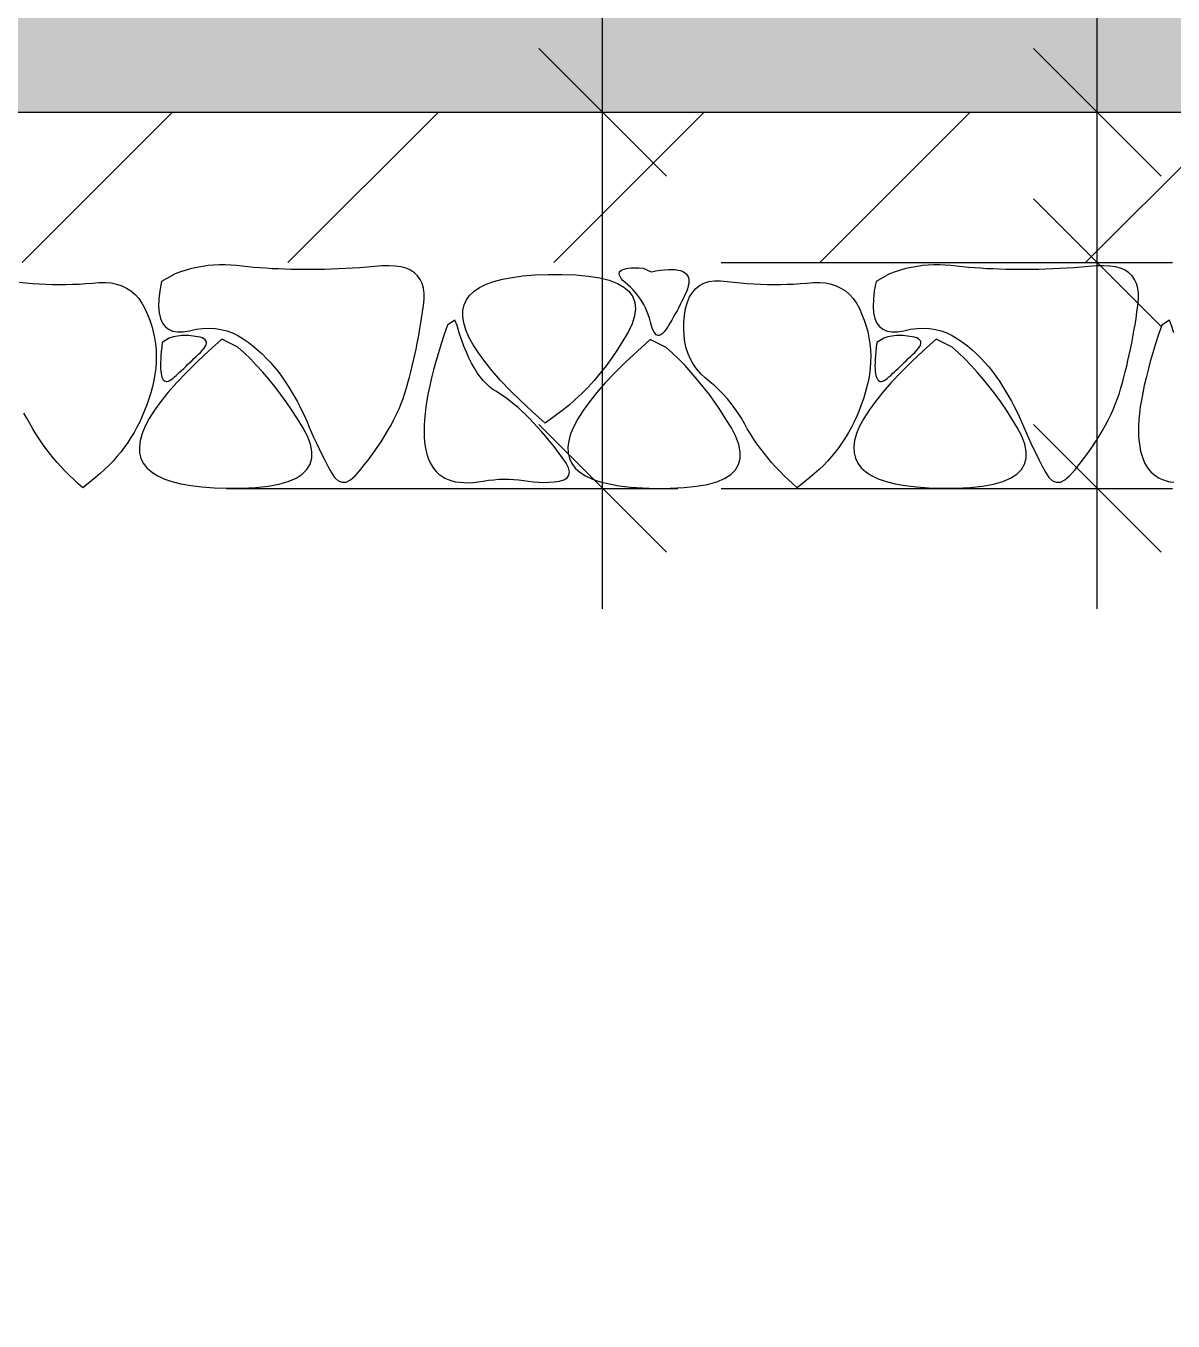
# Model space of a CAD drawing. Header units: metres. Extents: x -220 to 294, y -29 to 18.
# Drawn here: x -3.648 to -2.885, y -9.303 to -8.443 of the extents above; entities that cross this region are included whole.
import ezdxf

# ---------------------------------------------------------------- set-up
doc = ezdxf.new("R2010")
doc.units = ezdxf.units.M
doc.header["$MEASUREMENT"] = 0
for name, color, linetype in [('Olculendirme', 7, 'Continuous'), ('Rota', 7, 'Continuous'), ('Tarama', 7, 'Continuous')]:
    doc.layers.add(name, color=color, linetype=linetype)

msp = doc.modelspace()

# ---------------------------------------------------------------- hatches: boundary and pattern name
at = {"layer": 'Tarama', "linetype": 'Continuous', "lineweight": -3}
h = msp.add_hatch(dxfattribs=at)
h.set_pattern_fill('ANSI33', color=58, scale=0.4, style=0)
h.paths.add_polyline_path([(-5.683, -7.8), (-5.683, -8.5), (1.867, -8.5), (1.867, -10), (4.567, -10), (4.567, -8.5), (8.96579, -8.5), (8.96579, -8.2), (13.217, -8.2), (13.41935, -8.2), (13.41935, -7.8), (4.297, -7.8), (4.317, -9.3), (2.117, -9.3), (2.117, -7.8)])
h = msp.add_hatch(dxfattribs=at)
h.set_pattern_fill('ANSI31', color=58, style=0)
h.paths.add_polyline_path([(-5.683, -8.5), (-5.683, -8.6), (1.867, -8.6), (1.867, -8.5)])

# ---------------------------------------------------------------- linework, layer by layer
at = {"layer": 'Olculendirme', "color": 47, "linetype": 'Continuous', "lineweight": -3}
for points in [[(-3.26433, -8.83), (-3.26433, 12.58)], [(-2.93543, -8.83), (-2.93543, -7.72)], [(-3.51433, -8.5), (-3.21433, -8.5)], [(-3.18543, -8.5), (-2.88543, -8.5)], [(-3.18543, -8.6), (-2.88543, -8.6)], [(-3.51433, -8.75), (-3.21433, -8.75)], [(-3.18543, -8.75), (-2.88543, -8.75)]]:
    msp.add_lwpolyline(points, dxfattribs=at)
at = {"layer": 'Olculendirme', "color": 59, "linetype": 'Continuous', "lineweight": -3}
for points in [[(-3.30675, -8.45757), (-3.2219, -8.54243)], [(-2.97785, -8.45757), (-2.893, -8.54243)], [(-2.97785, -8.55757), (-2.893, -8.64243)], [(-3.30675, -8.70757), (-3.2219, -8.79243)], [(-2.97785, -8.70757), (-2.893, -8.79243)]]:
    msp.add_lwpolyline(points, dxfattribs=at)
at = {"layer": 'Rota', "color": 7, "linetype": 'Continuous', "lineweight": -3}
msp.add_lwpolyline([(-5.683, -8.5), (1.867, -8.5)], dxfattribs=at)
at = {"layer": 'Tarama', "color": 36, "linetype": 'Continuous', "lineweight": -3}
for points in [[(-3.54845, -8.60746), (-3.55751, -8.61253)], [(-3.54485, -8.60614), (-3.54845, -8.60746)], [(-3.54123, -8.60497), (-3.54485, -8.60614)], [(-3.53758, -8.60397), (-3.54123, -8.60497)], [(-3.53392, -8.60314), (-3.53758, -8.60397)], [(-3.53024, -8.60247), (-3.53392, -8.60314)], [(-3.52654, -8.60196), (-3.53024, -8.60247)], [(-3.52282, -8.60162), (-3.52654, -8.60196)], [(-3.51908, -8.60145), (-3.52282, -8.60162)], [(-3.51532, -8.60144), (-3.51908, -8.60145)], [(-3.51154, -8.60159), (-3.51532, -8.60144)], [(-3.50774, -8.60191), (-3.51154, -8.60159)], [(-3.50392, -8.60235), (-3.50774, -8.60191)], [(-3.50004, -8.60276), (-3.50392, -8.60235)], [(-3.49611, -8.60313), (-3.50004, -8.60276)], [(-3.49212, -8.60346), (-3.49611, -8.60313)], [(-3.48808, -8.60375), (-3.49212, -8.60346)], [(-3.48398, -8.60399), (-3.48808, -8.60375)], [(-3.47983, -8.6042), (-3.48398, -8.60399)], [(-3.47563, -8.60436), (-3.47983, -8.6042)], [(-3.47137, -8.60448), (-3.47563, -8.60436)], [(-3.46705, -8.60455), (-3.47137, -8.60448)], [(-3.46268, -8.60459), (-3.46705, -8.60455)], [(-3.45826, -8.60458), (-3.46268, -8.60459)], [(-3.45378, -8.60453), (-3.45826, -8.60458)], [(-3.44924, -8.60444), (-3.45378, -8.60453)], [(-3.44465, -8.6043), (-3.44924, -8.60444)], [(-3.44001, -8.60412), (-3.44465, -8.6043)], [(-3.43531, -8.60391), (-3.44001, -8.60412)], [(-3.43056, -8.60364), (-3.43531, -8.60391)], [(-3.42575, -8.60334), (-3.43056, -8.60364)], [(-3.42089, -8.603), (-3.42575, -8.60334)], [(-3.41597, -8.60261), (-3.42089, -8.603)], [(-3.41102, -8.6022), (-3.41597, -8.60261)], [(-3.40636, -8.60204), (-3.41102, -8.6022)], [(-3.40214, -8.60225), (-3.40636, -8.60204)], [(-3.39833, -8.60283), (-3.40214, -8.60225)], [(-3.39494, -8.60376), (-3.39833, -8.60283)], [(-3.39197, -8.60505), (-3.39494, -8.60376)], [(-3.38943, -8.60671), (-3.39197, -8.60505)], [(-3.3873, -8.60873), (-3.38943, -8.60671)], [(-3.31725, -8.60881), (-3.30935, -8.60817)], [(-3.30935, -8.60817), (-3.30073, -8.60783)], [(-3.30073, -8.60783), (-3.2914, -8.6078)], [(-3.2914, -8.6078), (-3.28202, -8.60812)], [(-3.28202, -8.60812), (-3.27362, -8.60887)], [(-3.25327, -8.60723), (-3.2531, -8.60637)], [(-3.25312, -8.60821), (-3.25327, -8.60723)], [(-3.25265, -8.60929), (-3.25312, -8.60821)], [(-3.2531, -8.60637), (-3.25261, -8.60562)], [(-3.25261, -8.60562), (-3.2518, -8.60498)], [(-3.2518, -8.60498), (-3.25067, -8.60445)], [(-3.25067, -8.60445), (-3.24923, -8.60403)], [(-3.24923, -8.60403), (-3.24746, -8.60372)], [(-3.24746, -8.60372), (-3.24538, -8.60353)], [(-3.24538, -8.60353), (-3.24297, -8.60344)], [(-3.24297, -8.60344), (-3.24025, -8.60347)], [(-3.24025, -8.60347), (-3.23721, -8.60361)], [(-3.23721, -8.60361), (-3.23209, -8.60614)], [(-3.23209, -8.60614), (-3.22886, -8.60553)], [(-3.22886, -8.60553), (-3.22586, -8.60506)], [(-3.22586, -8.60506), (-3.22308, -8.60474)], [(-3.22308, -8.60474), (-3.22052, -8.60456)], [(-3.22052, -8.60456), (-3.21818, -8.60453)], [(-3.21818, -8.60453), (-3.21606, -8.60465)], [(-3.21606, -8.60465), (-3.21416, -8.60491)], [(-3.21416, -8.60491), (-3.21248, -8.60531)], [(-3.21248, -8.60531), (-3.21103, -8.60586)], [(-3.21103, -8.60586), (-3.20979, -8.60656)], [(-3.20979, -8.60656), (-3.20878, -8.6074)], [(-3.20878, -8.6074), (-3.20798, -8.60838)], [(-3.07345, -8.60746), (-3.08251, -8.61253)], [(-3.06985, -8.60614), (-3.07345, -8.60746)], [(-3.06623, -8.60497), (-3.06985, -8.60614)], [(-3.06258, -8.60397), (-3.06623, -8.60497)], [(-3.05892, -8.60314), (-3.06258, -8.60397)], [(-3.05524, -8.60247), (-3.05892, -8.60314)], [(-3.05154, -8.60196), (-3.05524, -8.60247)], [(-3.04782, -8.60162), (-3.05154, -8.60196)], [(-3.04408, -8.60145), (-3.04782, -8.60162)], [(-3.04032, -8.60144), (-3.04408, -8.60145)], [(-3.03654, -8.60159), (-3.04032, -8.60144)], [(-3.03274, -8.60191), (-3.03654, -8.60159)], [(-3.02892, -8.60235), (-3.03274, -8.60191)], [(-3.02504, -8.60276), (-3.02892, -8.60235)], [(-3.02111, -8.60313), (-3.02504, -8.60276)], [(-3.01712, -8.60346), (-3.02111, -8.60313)], [(-3.01308, -8.60375), (-3.01712, -8.60346)], [(-3.00898, -8.60399), (-3.01308, -8.60375)], [(-3.00483, -8.6042), (-3.00898, -8.60399)], [(-3.00063, -8.60436), (-3.00483, -8.6042)], [(-2.99637, -8.60448), (-3.00063, -8.60436)], [(-2.99205, -8.60455), (-2.99637, -8.60448)], [(-2.98768, -8.60459), (-2.99205, -8.60455)], [(-2.98326, -8.60458), (-2.98768, -8.60459)], [(-2.97878, -8.60453), (-2.98326, -8.60458)], [(-2.97424, -8.60444), (-2.97878, -8.60453)], [(-2.96965, -8.6043), (-2.97424, -8.60444)], [(-2.96501, -8.60412), (-2.96965, -8.6043)], [(-2.96031, -8.60391), (-2.96501, -8.60412)], [(-2.95556, -8.60364), (-2.96031, -8.60391)], [(-2.95075, -8.60334), (-2.95556, -8.60364)], [(-2.94589, -8.603), (-2.95075, -8.60334)], [(-2.94097, -8.60261), (-2.94589, -8.603)], [(-2.93602, -8.6022), (-2.94097, -8.60261)], [(-2.93137, -8.60204), (-2.93602, -8.6022)], [(-2.92714, -8.60225), (-2.93137, -8.60204)], [(-2.92333, -8.60283), (-2.92714, -8.60225)], [(-2.91994, -8.60376), (-2.92333, -8.60283)], [(-2.91697, -8.60505), (-2.91994, -8.60376)], [(-2.91443, -8.60671), (-2.91697, -8.60505)], [(-2.9123, -8.60873), (-2.91443, -8.60671)], [(-3.65211, -8.61298), (-3.64765, -8.61343)], [(-3.64765, -8.61343), (-3.64321, -8.61379)], [(-3.64321, -8.61379), (-3.63877, -8.61409)], [(-3.63877, -8.61409), (-3.63434, -8.6143)], [(-3.63434, -8.6143), (-3.62992, -8.61444)], [(-3.62992, -8.61444), (-3.6255, -8.61449)], [(-3.6255, -8.61449), (-3.62109, -8.61447)], [(-3.62109, -8.61447), (-3.61669, -8.61438)], [(-3.61669, -8.61438), (-3.61229, -8.6142)], [(-3.61229, -8.6142), (-3.60791, -8.61395)], [(-3.60791, -8.61395), (-3.60352, -8.61362)], [(-3.60352, -8.61362), (-3.59916, -8.61323)], [(-3.59916, -8.61323), (-3.595, -8.61315)], [(-3.595, -8.61315), (-3.59107, -8.61347)], [(-3.59107, -8.61347), (-3.5874, -8.61419)], [(-3.5874, -8.61419), (-3.58397, -8.61532)], [(-3.58397, -8.61532), (-3.58079, -8.61685)], [(-3.58079, -8.61685), (-3.57785, -8.61878)], [(-3.55751, -8.61253), (-3.55864, -8.61869)], [(-3.3856, -8.61111), (-3.3873, -8.60873)], [(-3.38432, -8.61386), (-3.3856, -8.61111)], [(-3.38346, -8.61696), (-3.38432, -8.61386)], [(-3.34974, -8.61897), (-3.34611, -8.61652)], [(-3.34611, -8.61652), (-3.34176, -8.61438)], [(-3.34176, -8.61438), (-3.3367, -8.61253)], [(-3.3367, -8.61253), (-3.33093, -8.61099)], [(-3.33093, -8.61099), (-3.32445, -8.60975)], [(-3.32445, -8.60975), (-3.31725, -8.60881)], [(-3.27362, -8.60887), (-3.26623, -8.61007)], [(-3.26623, -8.61007), (-3.25984, -8.6117)], [(-3.25984, -8.6117), (-3.25445, -8.61378)], [(-3.25445, -8.61378), (-3.25006, -8.61629)], [(-3.25187, -8.61049), (-3.25265, -8.60929)], [(-3.25076, -8.6118), (-3.25187, -8.61049)], [(-3.24934, -8.61322), (-3.25076, -8.6118)], [(-3.25006, -8.61629), (-3.24667, -8.61924)], [(-3.2476, -8.61475), (-3.24934, -8.61322)], [(-3.24578, -8.61637), (-3.2476, -8.61475)], [(-3.24406, -8.61808), (-3.24578, -8.61637)], [(-3.20798, -8.60838), (-3.20741, -8.60951)], [(-3.20733, -8.61548), (-3.20786, -8.61734)], [(-3.20741, -8.60951), (-3.20706, -8.61079)], [(-3.20702, -8.61377), (-3.20733, -8.61548)], [(-3.20706, -8.61079), (-3.20693, -8.61221)], [(-3.20693, -8.61221), (-3.20702, -8.61377)], [(-3.20238, -8.61724), (-3.1998, -8.6152)], [(-3.1998, -8.6152), (-3.19687, -8.61365)], [(-3.19687, -8.61365), (-3.19358, -8.61261)], [(-3.19358, -8.61261), (-3.18993, -8.61206)], [(-3.18993, -8.61206), (-3.18592, -8.61202)], [(-3.18592, -8.61202), (-3.18156, -8.61245)], [(-3.18156, -8.61245), (-3.17711, -8.61298)], [(-3.17711, -8.61298), (-3.17265, -8.61343)], [(-3.17265, -8.61343), (-3.16821, -8.61379)], [(-3.16821, -8.61379), (-3.16377, -8.61409)], [(-3.16377, -8.61409), (-3.15934, -8.6143)], [(-3.15934, -8.6143), (-3.15492, -8.61444)], [(-3.15492, -8.61444), (-3.1505, -8.61449)], [(-3.1505, -8.61449), (-3.14609, -8.61447)], [(-3.14609, -8.61447), (-3.14169, -8.61438)], [(-3.14169, -8.61438), (-3.13729, -8.6142)], [(-3.13729, -8.6142), (-3.13291, -8.61395)], [(-3.13291, -8.61395), (-3.12852, -8.61362)], [(-3.12852, -8.61362), (-3.12416, -8.61323)], [(-3.12416, -8.61323), (-3.12, -8.61315)], [(-3.12, -8.61315), (-3.11607, -8.61347)], [(-3.11607, -8.61347), (-3.1124, -8.61419)], [(-3.1124, -8.61419), (-3.10897, -8.61532)], [(-3.10897, -8.61532), (-3.10579, -8.61685)], [(-3.10579, -8.61685), (-3.10285, -8.61878)], [(-3.08251, -8.61253), (-3.08364, -8.61869)], [(-2.9106, -8.61111), (-2.9123, -8.60873)], [(-2.90932, -8.61386), (-2.9106, -8.61111)], [(-2.90846, -8.61696), (-2.90932, -8.61386)], [(-3.57785, -8.61878), (-3.57515, -8.62111)], [(-3.57515, -8.62111), (-3.57271, -8.62385)], [(-3.57271, -8.62385), (-3.57051, -8.62699)], [(-3.55928, -8.62423), (-3.55943, -8.62914)], [(-3.55864, -8.61869), (-3.55928, -8.62423)], [(-3.38302, -8.62043), (-3.38346, -8.61696)], [(-3.3834, -8.62845), (-3.383, -8.62426)], [(-3.383, -8.62426), (-3.38302, -8.62043)], [(-3.35636, -8.62812), (-3.35487, -8.62477)], [(-3.35487, -8.62477), (-3.35266, -8.62172)], [(-3.35266, -8.62172), (-3.34974, -8.61897)], [(-3.24667, -8.61924), (-3.24428, -8.62263)], [(-3.24428, -8.62263), (-3.24289, -8.62646)], [(-3.24243, -8.61986), (-3.24406, -8.61808)], [(-3.24091, -8.62172), (-3.24243, -8.61986)], [(-3.23949, -8.62366), (-3.24091, -8.62172)], [(-3.23817, -8.62568), (-3.23949, -8.62366)], [(-3.21055, -8.62358), (-3.21157, -8.6257)], [(-3.20955, -8.62146), (-3.21055, -8.62358)], [(-3.20861, -8.61934), (-3.20955, -8.62146)], [(-3.20786, -8.61734), (-3.20861, -8.61934)], [(-3.20794, -8.62635), (-3.20644, -8.62281)], [(-3.20644, -8.62281), (-3.20459, -8.61978)], [(-3.20459, -8.61978), (-3.20238, -8.61724)], [(-3.10285, -8.61878), (-3.10015, -8.62111)], [(-3.10015, -8.62111), (-3.09771, -8.62385)], [(-3.09771, -8.62385), (-3.09551, -8.62699)], [(-3.08428, -8.62423), (-3.08443, -8.62914)], [(-3.08364, -8.61869), (-3.08428, -8.62423)], [(-2.90802, -8.62043), (-2.90846, -8.61696)], [(-2.9084, -8.62845), (-2.908, -8.62426)], [(-2.908, -8.62426), (-2.90802, -8.62043)], [(-3.57051, -8.62699), (-3.56855, -8.63054)], [(-3.56855, -8.63054), (-3.56683, -8.63437)], [(-3.55943, -8.62914), (-3.5591, -8.63343)], [(-3.5591, -8.63343), (-3.55829, -8.63709)], [(-3.38465, -8.63703), (-3.38401, -8.63277)], [(-3.38401, -8.63277), (-3.3834, -8.62845)], [(-3.35722, -8.63573), (-3.35715, -8.63178)], [(-3.35715, -8.63178), (-3.35636, -8.62812)], [(-3.24249, -8.63072), (-3.2431, -8.63543)], [(-3.24289, -8.62646), (-3.24249, -8.63072)], [(-3.23695, -8.62778), (-3.23817, -8.62568)], [(-3.23582, -8.62996), (-3.23695, -8.62778)], [(-3.2348, -8.63221), (-3.23582, -8.62996)], [(-3.23388, -8.63455), (-3.2348, -8.63221)], [(-3.21594, -8.63405), (-3.2171, -8.63611)], [(-3.2148, -8.63198), (-3.21594, -8.63405)], [(-3.21369, -8.6299), (-3.2148, -8.63198)], [(-3.21261, -8.6278), (-3.21369, -8.6299)], [(-3.21157, -8.6257), (-3.21261, -8.6278)], [(-3.20985, -8.63491), (-3.20908, -8.63038)], [(-3.20908, -8.63038), (-3.20794, -8.62635)], [(-3.09551, -8.62699), (-3.09355, -8.63054)], [(-3.09355, -8.63054), (-3.09183, -8.63437)], [(-3.08443, -8.62914), (-3.0841, -8.63343)], [(-3.0841, -8.63343), (-3.08329, -8.63709)], [(-2.90965, -8.63703), (-2.90901, -8.63277)], [(-2.90901, -8.63277), (-2.9084, -8.62845)], [(-3.56683, -8.63437), (-3.56534, -8.63824)], [(-3.56534, -8.63824), (-3.56407, -8.64213)], [(-3.56407, -8.64213), (-3.56302, -8.64604)], [(-3.55829, -8.63709), (-3.55698, -8.64012)], [(-3.55698, -8.64012), (-3.5552, -8.64253)], [(-3.5552, -8.64253), (-3.55293, -8.64431)], [(-3.38602, -8.64537), (-3.38532, -8.64123)], [(-3.38532, -8.64123), (-3.38465, -8.63703)], [(-3.3675, -8.64146), (-3.36965, -8.64779)], [(-3.36246, -8.63821), (-3.3675, -8.64146)], [(-3.36101, -8.64173), (-3.36246, -8.63821)], [(-3.35956, -8.64657), (-3.36101, -8.64173)], [(-3.35658, -8.63999), (-3.35722, -8.63573)], [(-3.35522, -8.64455), (-3.35658, -8.63999)], [(-3.24471, -8.64057), (-3.24732, -8.64615)], [(-3.2431, -8.63543), (-3.24471, -8.64057)], [(-3.23306, -8.63696), (-3.23388, -8.63455)], [(-3.23233, -8.63946), (-3.23306, -8.63696)], [(-3.23169, -8.64197), (-3.23233, -8.63946)], [(-3.231, -8.64411), (-3.23169, -8.64197)], [(-3.22077, -8.64223), (-3.22205, -8.64424)], [(-3.21952, -8.6402), (-3.22077, -8.64223)], [(-3.2183, -8.63816), (-3.21952, -8.6402)], [(-3.2171, -8.63611), (-3.2183, -8.63816)], [(-3.21037, -8.64428), (-3.21028, -8.63969)], [(-3.21028, -8.63969), (-3.20985, -8.63491)], [(-3.09183, -8.63437), (-3.09034, -8.63824)], [(-3.09034, -8.63824), (-3.08907, -8.64213)], [(-3.08907, -8.64213), (-3.08802, -8.64604)], [(-3.08329, -8.63709), (-3.08198, -8.64012)], [(-3.08198, -8.64012), (-3.0802, -8.64253)], [(-3.0802, -8.64253), (-3.07793, -8.64431)], [(-2.91103, -8.64537), (-2.91032, -8.64123)], [(-2.91032, -8.64123), (-2.90965, -8.63703)], [(-2.8925, -8.64146), (-2.89465, -8.64779)], [(-2.88747, -8.63821), (-2.8925, -8.64146)], [(-2.88601, -8.64173), (-2.88747, -8.63821)], [(-2.88456, -8.64657), (-2.88601, -8.64173)], [(-3.56302, -8.64604), (-3.56219, -8.64998)], [(-3.56219, -8.64998), (-3.56158, -8.65395)], [(-3.5524, -8.65013), (-3.557, -8.65305)], [(-3.55293, -8.64431), (-3.55017, -8.64547)], [(-3.55103, -8.64971), (-3.5524, -8.65013)], [(-3.54965, -8.64936), (-3.55103, -8.64971)], [(-3.55017, -8.64547), (-3.54693, -8.64601)], [(-3.54825, -8.64906), (-3.54965, -8.64936)], [(-3.54684, -8.64882), (-3.54825, -8.64906)], [(-3.54693, -8.64601), (-3.5432, -8.64591)], [(-3.54541, -8.64864), (-3.54684, -8.64882)], [(-3.54396, -8.64852), (-3.54541, -8.64864)], [(-3.5425, -8.64845), (-3.54396, -8.64852)], [(-3.5432, -8.64591), (-3.53899, -8.6452)], [(-3.54102, -8.64844), (-3.5425, -8.64845)], [(-3.53953, -8.64849), (-3.54102, -8.64844)], [(-3.53802, -8.6486), (-3.53953, -8.64849)], [(-3.53899, -8.6452), (-3.53455, -8.64428)], [(-3.5365, -8.64877), (-3.53802, -8.6486)], [(-3.53496, -8.64899), (-3.5365, -8.64877)], [(-3.5334, -8.64927), (-3.53496, -8.64899)], [(-3.53455, -8.64428), (-3.53023, -8.64374)], [(-3.53184, -8.64962), (-3.5334, -8.64927)], [(-3.53046, -8.65004), (-3.53184, -8.64962)], [(-3.52936, -8.65057), (-3.53046, -8.65004)], [(-3.53023, -8.64374), (-3.52603, -8.64359)], [(-3.52854, -8.65119), (-3.52936, -8.65057)], [(-3.52798, -8.6519), (-3.52854, -8.65119)], [(-3.51752, -8.65095), (-3.52607, -8.6586)], [(-3.52603, -8.64359), (-3.52195, -8.6438)], [(-3.52195, -8.6438), (-3.51799, -8.6444)], [(-3.51799, -8.6444), (-3.51415, -8.64538)], [(-3.50687, -8.65611), (-3.51752, -8.65095)], [(-3.51415, -8.64538), (-3.51043, -8.64674)], [(-3.51043, -8.64674), (-3.50683, -8.64847)], [(-3.50683, -8.64847), (-3.50335, -8.65058)], [(-3.50335, -8.65058), (-3.49999, -8.65292)], [(-3.38752, -8.65345), (-3.38676, -8.64944)], [(-3.38676, -8.64944), (-3.38602, -8.64537)], [(-3.36965, -8.64779), (-3.37164, -8.65392)], [(-3.35804, -8.65115), (-3.35956, -8.64657)], [(-3.35647, -8.65547), (-3.35804, -8.65115)], [(-3.35316, -8.64941), (-3.35522, -8.64455)], [(-3.35038, -8.65457), (-3.35316, -8.64941)], [(-3.24732, -8.64615), (-3.25077, -8.65205)], [(-3.23263, -8.65114), (-3.24118, -8.65879)], [(-3.22198, -8.6563), (-3.23263, -8.65114)], [(-3.23025, -8.64583), (-3.231, -8.64411)], [(-3.22944, -8.64712), (-3.23025, -8.64583)], [(-3.22857, -8.64798), (-3.22944, -8.64712)], [(-3.22764, -8.64842), (-3.22857, -8.64798)], [(-3.22664, -8.64844), (-3.22764, -8.64842)], [(-3.22559, -8.64802), (-3.22664, -8.64844)], [(-3.22447, -8.64719), (-3.22559, -8.64802)], [(-3.22329, -8.64592), (-3.22447, -8.64719)], [(-3.22205, -8.64424), (-3.22329, -8.64592)], [(-3.21013, -8.64867), (-3.21037, -8.64428)], [(-3.20955, -8.65286), (-3.21013, -8.64867)], [(-3.08802, -8.64604), (-3.08719, -8.64998)], [(-3.08719, -8.64998), (-3.08658, -8.65395)], [(-3.0774, -8.65013), (-3.082, -8.65305)], [(-3.07793, -8.64431), (-3.07517, -8.64547)], [(-3.07603, -8.64971), (-3.0774, -8.65013)], [(-3.07465, -8.64936), (-3.07603, -8.64971)], [(-3.07517, -8.64547), (-3.07193, -8.64601)], [(-3.07325, -8.64906), (-3.07465, -8.64936)], [(-3.07184, -8.64882), (-3.07325, -8.64906)], [(-3.07193, -8.64601), (-3.0682, -8.64591)], [(-3.07041, -8.64864), (-3.07184, -8.64882)], [(-3.06896, -8.64852), (-3.07041, -8.64864)], [(-3.0675, -8.64845), (-3.06896, -8.64852)], [(-3.0682, -8.64591), (-3.06399, -8.6452)], [(-3.06602, -8.64844), (-3.0675, -8.64845)], [(-3.06453, -8.64849), (-3.06602, -8.64844)], [(-3.06302, -8.6486), (-3.06453, -8.64849)], [(-3.06399, -8.6452), (-3.05955, -8.64428)], [(-3.0615, -8.64877), (-3.06302, -8.6486)], [(-3.05996, -8.64899), (-3.0615, -8.64877)], [(-3.0584, -8.64927), (-3.05996, -8.64899)], [(-3.05955, -8.64428), (-3.05523, -8.64374)], [(-3.05684, -8.64962), (-3.0584, -8.64927)], [(-3.05546, -8.65004), (-3.05684, -8.64962)], [(-3.05436, -8.65057), (-3.05546, -8.65004)], [(-3.05523, -8.64374), (-3.05103, -8.64359)], [(-3.05354, -8.65119), (-3.05436, -8.65057)], [(-3.05298, -8.6519), (-3.05354, -8.65119)], [(-3.04252, -8.65095), (-3.05107, -8.6586)], [(-3.05103, -8.64359), (-3.04695, -8.6438)], [(-3.04695, -8.6438), (-3.04299, -8.6444)], [(-3.04299, -8.6444), (-3.03915, -8.64538)], [(-3.03187, -8.65611), (-3.04252, -8.65095)], [(-3.03915, -8.64538), (-3.03543, -8.64674)], [(-3.03543, -8.64674), (-3.03183, -8.64847)], [(-3.03183, -8.64847), (-3.02835, -8.65058)], [(-3.02835, -8.65058), (-3.02499, -8.65292)], [(-2.91252, -8.65345), (-2.91176, -8.64944)], [(-2.91176, -8.64944), (-2.91103, -8.64537)], [(-2.89465, -8.64779), (-2.89664, -8.65392)], [(-3.56158, -8.65395), (-3.56119, -8.65794)], [(-3.56119, -8.65794), (-3.56103, -8.66195)], [(-3.55769, -8.65896), (-3.55792, -8.66162)], [(-3.55738, -8.6561), (-3.55769, -8.65896)], [(-3.557, -8.65305), (-3.55738, -8.6561)], [(-3.52607, -8.6586), (-3.5339, -8.66593)], [(-3.53314, -8.66103), (-3.53166, -8.6596)], [(-3.53166, -8.6596), (-3.53032, -8.65821)], [(-3.53032, -8.65821), (-3.52925, -8.65692)], [(-3.52925, -8.65692), (-3.52846, -8.65572)], [(-3.52846, -8.65572), (-3.52793, -8.65462)], [(-3.52769, -8.65271), (-3.52798, -8.6519)], [(-3.52793, -8.65462), (-3.52768, -8.65362)], [(-3.52768, -8.65362), (-3.52769, -8.65271)], [(-3.5026, -8.65995), (-3.50687, -8.65611)], [(-3.4984, -8.664), (-3.5026, -8.65995)], [(-3.49999, -8.65292), (-3.49677, -8.65537)], [(-3.49677, -8.65537), (-3.49367, -8.65793)], [(-3.49367, -8.65793), (-3.49069, -8.6606)], [(-3.38913, -8.66128), (-3.38831, -8.6574)], [(-3.38831, -8.6574), (-3.38752, -8.65345)], [(-3.37348, -8.65986), (-3.37515, -8.6656)], [(-3.37164, -8.65392), (-3.37348, -8.65986)], [(-3.35482, -8.65953), (-3.35647, -8.65547)], [(-3.35312, -8.66332), (-3.35482, -8.65953)], [(-3.34689, -8.66003), (-3.35038, -8.65457)], [(-3.25438, -8.65776), (-3.25809, -8.66324)], [(-3.25077, -8.65205), (-3.25438, -8.65776)], [(-3.24118, -8.65879), (-3.24901, -8.66612)], [(-3.21772, -8.66014), (-3.22198, -8.6563)], [(-3.20863, -8.65685), (-3.20955, -8.65286)], [(-3.20738, -8.66064), (-3.20863, -8.65685)], [(-3.08658, -8.65395), (-3.08619, -8.65794)], [(-3.08619, -8.65794), (-3.08603, -8.66195)], [(-3.08269, -8.65896), (-3.08292, -8.66162)], [(-3.08238, -8.6561), (-3.08269, -8.65896)], [(-3.082, -8.65305), (-3.08238, -8.6561)], [(-3.05107, -8.6586), (-3.0589, -8.66593)], [(-3.05814, -8.66103), (-3.05666, -8.6596)], [(-3.05666, -8.6596), (-3.05532, -8.65821)], [(-3.05532, -8.65821), (-3.05426, -8.65692)], [(-3.05426, -8.65692), (-3.05346, -8.65572)], [(-3.05346, -8.65572), (-3.05293, -8.65462)], [(-3.05269, -8.65271), (-3.05298, -8.6519)], [(-3.05293, -8.65462), (-3.05268, -8.65362)], [(-3.05268, -8.65362), (-3.05269, -8.65271)], [(-3.0276, -8.65995), (-3.03187, -8.65611)], [(-3.0234, -8.664), (-3.0276, -8.65995)], [(-3.02499, -8.65292), (-3.02177, -8.65537)], [(-3.02177, -8.65537), (-3.01867, -8.65793)], [(-3.01867, -8.65793), (-3.01569, -8.6606)], [(-2.91413, -8.66128), (-2.91331, -8.6574)], [(-2.91331, -8.6574), (-2.91252, -8.65345)], [(-2.89848, -8.65986), (-2.90015, -8.6656)], [(-2.89664, -8.65392), (-2.89848, -8.65986)], [(-3.56109, -8.66599), (-3.56137, -8.67006)], [(-3.56103, -8.66195), (-3.56109, -8.66599)], [(-3.55818, -8.66639), (-3.55821, -8.66848)], [(-3.55821, -8.66848), (-3.55816, -8.67038)], [(-3.55809, -8.6641), (-3.55818, -8.66639)], [(-3.55792, -8.66162), (-3.55809, -8.6641)], [(-3.54147, -8.66901), (-3.54015, -8.66775)], [(-3.5339, -8.66593), (-3.541, -8.67296)], [(-3.54015, -8.66775), (-3.5388, -8.66646)], [(-3.5388, -8.66646), (-3.53742, -8.66514)], [(-3.53742, -8.66514), (-3.53602, -8.6638)], [(-3.53602, -8.6638), (-3.5346, -8.66243)], [(-3.5346, -8.66243), (-3.53314, -8.66103)], [(-3.49427, -8.66825), (-3.4984, -8.664)], [(-3.4902, -8.67271), (-3.49427, -8.66825)], [(-3.49069, -8.6606), (-3.48785, -8.66337)], [(-3.48785, -8.66337), (-3.48513, -8.66625)], [(-3.48513, -8.66625), (-3.48254, -8.66923)], [(-3.39086, -8.66886), (-3.38998, -8.6651)], [(-3.38998, -8.6651), (-3.38913, -8.66128)], [(-3.37515, -8.6656), (-3.37665, -8.67114)], [(-3.35135, -8.66686), (-3.35312, -8.66332)], [(-3.34952, -8.67013), (-3.35135, -8.66686)], [(-3.34268, -8.6658), (-3.34689, -8.66003)], [(-3.33777, -8.67186), (-3.34268, -8.6658)], [(-3.26191, -8.66847), (-3.26581, -8.67347)], [(-3.25809, -8.66324), (-3.26191, -8.66847)], [(-3.24901, -8.66612), (-3.25611, -8.67315)], [(-3.21352, -8.66419), (-3.21772, -8.66014)], [(-3.20938, -8.66844), (-3.21352, -8.66419)], [(-3.20531, -8.6729), (-3.20938, -8.66844)], [(-3.20579, -8.66424), (-3.20738, -8.66064)], [(-3.20387, -8.66763), (-3.20579, -8.66424)], [(-3.20162, -8.67082), (-3.20387, -8.66763)], [(-3.08609, -8.66599), (-3.08637, -8.67006)], [(-3.08603, -8.66195), (-3.08609, -8.66599)], [(-3.08318, -8.66639), (-3.08321, -8.66848)], [(-3.08321, -8.66848), (-3.08316, -8.67038)], [(-3.08309, -8.6641), (-3.08318, -8.66639)], [(-3.08292, -8.66162), (-3.08309, -8.6641)], [(-3.06647, -8.66901), (-3.06515, -8.66775)], [(-3.0589, -8.66593), (-3.066, -8.67296)], [(-3.06515, -8.66775), (-3.0638, -8.66646)], [(-3.0638, -8.66646), (-3.06242, -8.66514)], [(-3.06242, -8.66514), (-3.06102, -8.6638)], [(-3.06102, -8.6638), (-3.05959, -8.66243)], [(-3.05959, -8.66243), (-3.05814, -8.66103)], [(-3.01927, -8.66825), (-3.0234, -8.664)], [(-3.0152, -8.67271), (-3.01927, -8.66825)], [(-3.01569, -8.6606), (-3.01285, -8.66337)], [(-3.01285, -8.66337), (-3.01013, -8.66625)], [(-3.01013, -8.66625), (-3.00754, -8.66923)], [(-2.91586, -8.66886), (-2.91498, -8.6651)], [(-2.91498, -8.6651), (-2.91413, -8.66128)], [(-2.90015, -8.6656), (-2.90165, -8.67114)], [(-3.56187, -8.67414), (-3.5626, -8.67826)], [(-3.56137, -8.67006), (-3.56187, -8.67414)], [(-3.55816, -8.67038), (-3.55804, -8.6721)], [(-3.55804, -8.6721), (-3.55785, -8.67362)], [(-3.55785, -8.67362), (-3.55759, -8.67495)], [(-3.55759, -8.67495), (-3.55725, -8.67608)], [(-3.55725, -8.67608), (-3.55685, -8.67703)], [(-3.55685, -8.67703), (-3.55637, -8.67779)], [(-3.55105, -8.67772), (-3.55, -8.67695)], [(-3.55, -8.67695), (-3.54888, -8.67599)], [(-3.54888, -8.67599), (-3.54771, -8.67489)], [(-3.54771, -8.67489), (-3.54652, -8.67377)], [(-3.541, -8.67296), (-3.54737, -8.67968)], [(-3.54652, -8.67377), (-3.54529, -8.67262)], [(-3.54529, -8.67262), (-3.54405, -8.67144)], [(-3.54405, -8.67144), (-3.54277, -8.67024)], [(-3.54277, -8.67024), (-3.54147, -8.66901)], [(-3.48619, -8.67737), (-3.4902, -8.67271)], [(-3.48254, -8.66923), (-3.48007, -8.67232)], [(-3.48007, -8.67232), (-3.47774, -8.67552)], [(-3.47774, -8.67552), (-3.47551, -8.6788)], [(-3.39368, -8.67976), (-3.39271, -8.67619)], [(-3.39271, -8.67619), (-3.39177, -8.67256)], [(-3.39177, -8.67256), (-3.39086, -8.66886)], [(-3.378, -8.67648), (-3.37919, -8.68163)], [(-3.37665, -8.67114), (-3.378, -8.67648)], [(-3.34762, -8.67314), (-3.34952, -8.67013)], [(-3.34566, -8.67588), (-3.34762, -8.67314)], [(-3.34364, -8.67837), (-3.34566, -8.67588)], [(-3.33214, -8.67823), (-3.33777, -8.67186)], [(-3.26581, -8.67347), (-3.26982, -8.67822)], [(-3.25611, -8.67315), (-3.26249, -8.67987)], [(-3.20131, -8.67756), (-3.20531, -8.6729)], [(-3.19902, -8.67381), (-3.20162, -8.67082)], [(-3.1961, -8.67661), (-3.19902, -8.67381)], [(-3.19289, -8.67924), (-3.1961, -8.67661)], [(-3.08687, -8.67414), (-3.0876, -8.67826)], [(-3.08637, -8.67006), (-3.08687, -8.67414)], [(-3.08316, -8.67038), (-3.08304, -8.6721)], [(-3.08304, -8.6721), (-3.08285, -8.67362)], [(-3.08285, -8.67362), (-3.08259, -8.67495)], [(-3.08259, -8.67495), (-3.08225, -8.67608)], [(-3.08225, -8.67608), (-3.08185, -8.67703)], [(-3.08185, -8.67703), (-3.08137, -8.67779)], [(-3.07605, -8.67772), (-3.075, -8.67695)], [(-3.075, -8.67695), (-3.07388, -8.67599)], [(-3.07388, -8.67599), (-3.07271, -8.67489)], [(-3.07271, -8.67489), (-3.07152, -8.67377)], [(-3.066, -8.67296), (-3.07237, -8.67968)], [(-3.07152, -8.67377), (-3.07029, -8.67262)], [(-3.07029, -8.67262), (-3.06905, -8.67144)], [(-3.06905, -8.67144), (-3.06777, -8.67024)], [(-3.06777, -8.67024), (-3.06647, -8.66901)], [(-3.01119, -8.67737), (-3.0152, -8.67271)], [(-3.00754, -8.66923), (-3.00507, -8.67232)], [(-3.00507, -8.67232), (-3.00274, -8.67552)], [(-3.00274, -8.67552), (-3.00051, -8.6788)], [(-2.91868, -8.67976), (-2.91771, -8.67619)], [(-2.91771, -8.67619), (-2.91677, -8.67256)], [(-2.91677, -8.67256), (-2.91586, -8.66886)], [(-2.903, -8.67648), (-2.90419, -8.68163)], [(-2.90165, -8.67114), (-2.903, -8.67648)], [(-3.56354, -8.68239), (-3.56467, -8.68651)], [(-3.5626, -8.67826), (-3.56354, -8.68239)], [(-3.55637, -8.67779), (-3.55582, -8.67835)], [(-3.55582, -8.67835), (-3.55521, -8.67873)], [(-3.55521, -8.67873), (-3.55452, -8.67891)], [(-3.55452, -8.67891), (-3.55376, -8.6789)], [(-3.55376, -8.6789), (-3.55292, -8.6787)], [(-3.54737, -8.67968), (-3.55303, -8.6861)], [(-3.55292, -8.6787), (-3.55202, -8.67831)], [(-3.55202, -8.67831), (-3.55105, -8.67772)], [(-3.48226, -8.68224), (-3.48619, -8.67737)], [(-3.47839, -8.68731), (-3.48226, -8.68224)], [(-3.47551, -8.6788), (-3.47337, -8.68209)], [(-3.47337, -8.68209), (-3.47131, -8.68541)], [(-3.47131, -8.68541), (-3.46933, -8.68875)], [(-3.39571, -8.68672), (-3.39468, -8.68327)], [(-3.39468, -8.68327), (-3.39368, -8.67976)], [(-3.37919, -8.68163), (-3.38022, -8.68658)], [(-3.34156, -8.68059), (-3.34364, -8.67837)], [(-3.33941, -8.68255), (-3.34156, -8.68059)], [(-3.33719, -8.68425), (-3.33941, -8.68255)], [(-3.33492, -8.68568), (-3.33719, -8.68425)], [(-3.33259, -8.68709), (-3.33492, -8.68568)], [(-3.3258, -8.6849), (-3.33214, -8.67823)], [(-3.31875, -8.69187), (-3.3258, -8.6849)], [(-3.27392, -8.68274), (-3.27812, -8.68701)], [(-3.26982, -8.67822), (-3.27392, -8.68274)], [(-3.26249, -8.67987), (-3.26814, -8.68629)], [(-3.19737, -8.68243), (-3.20131, -8.67756)], [(-3.1935, -8.6875), (-3.19737, -8.68243)], [(-3.18977, -8.68193), (-3.19289, -8.67924)], [(-3.18679, -8.68471), (-3.18977, -8.68193)], [(-3.18396, -8.68759), (-3.18679, -8.68471)], [(-3.08854, -8.68239), (-3.08967, -8.68651)], [(-3.0876, -8.67826), (-3.08854, -8.68239)], [(-3.08137, -8.67779), (-3.08083, -8.67835)], [(-3.08083, -8.67835), (-3.08021, -8.67873)], [(-3.08021, -8.67873), (-3.07952, -8.67891)], [(-3.07952, -8.67891), (-3.07876, -8.6789)], [(-3.07876, -8.6789), (-3.07792, -8.6787)], [(-3.07237, -8.67968), (-3.07803, -8.6861)], [(-3.07792, -8.6787), (-3.07702, -8.67831)], [(-3.07702, -8.67831), (-3.07605, -8.67772)], [(-3.00726, -8.68224), (-3.01119, -8.67737)], [(-3.00339, -8.68731), (-3.00726, -8.68224)], [(-3.00051, -8.6788), (-2.99837, -8.68209)], [(-2.99837, -8.68209), (-2.99631, -8.68541)], [(-2.99631, -8.68541), (-2.99433, -8.68875)], [(-2.92071, -8.68672), (-2.91968, -8.68327)], [(-2.91968, -8.68327), (-2.91868, -8.67976)], [(-2.90419, -8.68163), (-2.90522, -8.68658)], [(-3.56591, -8.69054), (-3.56727, -8.69448)], [(-3.56467, -8.68651), (-3.56591, -8.69054)], [(-3.55795, -8.69221), (-3.56215, -8.698)], [(-3.55303, -8.6861), (-3.55795, -8.69221)], [(-3.47458, -8.69259), (-3.47839, -8.68731)], [(-3.47085, -8.69808), (-3.47458, -8.69259)], [(-3.46933, -8.68875), (-3.46745, -8.69212)], [(-3.46745, -8.69212), (-3.46564, -8.69551)], [(-3.39964, -8.6972), (-3.39818, -8.69367)], [(-3.39818, -8.69367), (-3.39687, -8.69018)], [(-3.39687, -8.69018), (-3.39571, -8.68672)], [(-3.38108, -8.69133), (-3.38179, -8.69589)], [(-3.38022, -8.68658), (-3.38108, -8.69133)], [(-3.33024, -8.68865), (-3.33259, -8.68709)], [(-3.32785, -8.69036), (-3.33024, -8.68865)], [(-3.32542, -8.69221), (-3.32785, -8.69036)], [(-3.32297, -8.69421), (-3.32542, -8.69221)], [(-3.32048, -8.69635), (-3.32297, -8.69421)], [(-3.31098, -8.69914), (-3.31875, -8.69187)], [(-3.28242, -8.69105), (-3.28682, -8.69485)], [(-3.27812, -8.68701), (-3.28242, -8.69105)], [(-3.27307, -8.6924), (-3.27727, -8.69819)], [(-3.26814, -8.68629), (-3.27307, -8.6924)], [(-3.1897, -8.69278), (-3.1935, -8.6875)], [(-3.18596, -8.69827), (-3.1897, -8.69278)], [(-3.18128, -8.69057), (-3.18396, -8.68759)], [(-3.17874, -8.69364), (-3.18128, -8.69057)], [(-3.17635, -8.69682), (-3.17874, -8.69364)], [(-3.09091, -8.69054), (-3.09227, -8.69448)], [(-3.08967, -8.68651), (-3.09091, -8.69054)], [(-3.08295, -8.69221), (-3.08715, -8.698)], [(-3.07803, -8.6861), (-3.08295, -8.69221)], [(-2.99958, -8.69259), (-3.00339, -8.68731)], [(-2.99585, -8.69808), (-2.99958, -8.69259)], [(-2.99433, -8.68875), (-2.99245, -8.69212)], [(-2.99245, -8.69212), (-2.99064, -8.69551)], [(-2.92464, -8.6972), (-2.92318, -8.69367)], [(-2.92318, -8.69367), (-2.92187, -8.69018)], [(-2.92187, -8.69018), (-2.92071, -8.68672)], [(-2.90608, -8.69133), (-2.90679, -8.69589)], [(-2.90522, -8.68658), (-2.90608, -8.69133)], [(-3.64701, -8.70345), (-3.6491, -8.70009)], [(-3.57032, -8.70209), (-3.57203, -8.70575)], [(-3.56874, -8.69833), (-3.57032, -8.70209)], [(-3.56727, -8.69448), (-3.56874, -8.69833)], [(-3.56215, -8.698), (-3.56563, -8.7035)], [(-3.46718, -8.70376), (-3.47085, -8.69808)], [(-3.46564, -8.69551), (-3.46392, -8.69892)], [(-3.46392, -8.69892), (-3.46229, -8.70235)], [(-3.46229, -8.70235), (-3.46074, -8.70581)], [(-3.40301, -8.70434), (-3.40125, -8.70075)], [(-3.40125, -8.70075), (-3.39964, -8.6972)], [(-3.38233, -8.70025), (-3.38271, -8.70441)], [(-3.38179, -8.69589), (-3.38233, -8.70025)], [(-3.31795, -8.69865), (-3.32048, -8.69635)], [(-3.3154, -8.70109), (-3.31795, -8.69865)], [(-3.31281, -8.70368), (-3.3154, -8.70109)], [(-3.3025, -8.70672), (-3.31098, -8.69914)], [(-3.29131, -8.69841), (-3.3025, -8.70672)], [(-3.28682, -8.69485), (-3.29131, -8.69841)], [(-3.27727, -8.69819), (-3.28074, -8.70369)], [(-3.18229, -8.70395), (-3.18596, -8.69827)], [(-3.1741, -8.70009), (-3.17635, -8.69682)], [(-3.17201, -8.70345), (-3.1741, -8.70009)], [(-3.09532, -8.70209), (-3.09703, -8.70575)], [(-3.09374, -8.69833), (-3.09532, -8.70209)], [(-3.09227, -8.69448), (-3.09374, -8.69833)], [(-3.08715, -8.698), (-3.09063, -8.7035)], [(-2.99218, -8.70376), (-2.99585, -8.69808)], [(-2.99064, -8.69551), (-2.98892, -8.69892)], [(-2.98892, -8.69892), (-2.98729, -8.70235)], [(-2.98729, -8.70235), (-2.98574, -8.70581)], [(-2.92801, -8.70434), (-2.92625, -8.70075)], [(-2.92625, -8.70075), (-2.92464, -8.6972)], [(-2.90733, -8.70025), (-2.90771, -8.70441)], [(-2.90679, -8.69589), (-2.90733, -8.70025)], [(-3.64505, -8.70691), (-3.64701, -8.70345)], [(-3.64307, -8.71035), (-3.64505, -8.70691)], [(-3.64101, -8.71373), (-3.64307, -8.71035)], [(-3.57384, -8.70933), (-3.57577, -8.71282)], [(-3.57203, -8.70575), (-3.57384, -8.70933)], [(-3.56838, -8.70868), (-3.5704, -8.71356)], [(-3.56563, -8.7035), (-3.56838, -8.70868)], [(-3.46357, -8.70966), (-3.46718, -8.70376)], [(-3.46057, -8.7154), (-3.46357, -8.70966)], [(-3.46074, -8.70581), (-3.45927, -8.70929)], [(-3.45927, -8.70929), (-3.45778, -8.71282)], [(-3.40919, -8.7153), (-3.40698, -8.71161)], [(-3.40698, -8.71161), (-3.40492, -8.70796)], [(-3.40492, -8.70796), (-3.40301, -8.70434)], [(-3.38294, -8.70837), (-3.383, -8.71214)], [(-3.38271, -8.70441), (-3.38294, -8.70837)], [(-3.31018, -8.70641), (-3.31281, -8.70368)], [(-3.30752, -8.70929), (-3.31018, -8.70641)], [(-3.30483, -8.71232), (-3.30752, -8.70929)], [(-3.28349, -8.70887), (-3.28552, -8.71375)], [(-3.28074, -8.70369), (-3.28349, -8.70887)], [(-3.17869, -8.70985), (-3.18229, -8.70395)], [(-3.17568, -8.71559), (-3.17869, -8.70985)], [(-3.17005, -8.70691), (-3.17201, -8.70345)], [(-3.16807, -8.71035), (-3.17005, -8.70691)], [(-3.16601, -8.71373), (-3.16807, -8.71035)], [(-3.09884, -8.70933), (-3.10077, -8.71282)], [(-3.09703, -8.70575), (-3.09884, -8.70933)], [(-3.09338, -8.70868), (-3.0954, -8.71356)], [(-3.09063, -8.7035), (-3.09338, -8.70868)], [(-2.98857, -8.70966), (-2.99218, -8.70376)], [(-2.98557, -8.7154), (-2.98857, -8.70966)], [(-2.98574, -8.70581), (-2.98427, -8.70929)], [(-2.98427, -8.70929), (-2.98278, -8.71282)], [(-2.93419, -8.7153), (-2.93198, -8.71161)], [(-2.93198, -8.71161), (-2.92992, -8.70796)], [(-2.92992, -8.70796), (-2.92801, -8.70434)], [(-2.90794, -8.70837), (-2.908, -8.71214)], [(-2.90771, -8.70441), (-2.90794, -8.70837)], [(-3.63887, -8.71705), (-3.64101, -8.71373)], [(-3.63664, -8.72031), (-3.63887, -8.71705)], [(-3.57998, -8.71952), (-3.58226, -8.72274)], [(-3.57782, -8.71622), (-3.57998, -8.71952)], [(-3.57577, -8.71282), (-3.57782, -8.71622)], [(-3.5717, -8.71813), (-3.57227, -8.72239)], [(-3.5704, -8.71356), (-3.5717, -8.71813)], [(-3.45858, -8.72069), (-3.46057, -8.7154)], [(-3.45778, -8.71282), (-3.45621, -8.7164)], [(-3.45621, -8.7164), (-3.45453, -8.72005)], [(-3.45453, -8.72005), (-3.45277, -8.72376)], [(-3.41406, -8.72277), (-3.41155, -8.71902)], [(-3.41155, -8.71902), (-3.40919, -8.7153)], [(-3.383, -8.71214), (-3.3829, -8.71571)], [(-3.3829, -8.71571), (-3.38264, -8.71908)], [(-3.38264, -8.71908), (-3.38221, -8.72226)], [(-3.30211, -8.71549), (-3.30483, -8.71232)], [(-3.29935, -8.71881), (-3.30211, -8.71549)], [(-3.29656, -8.72228), (-3.29935, -8.71881)], [(-3.28681, -8.71832), (-3.28739, -8.72258)], [(-3.28552, -8.71375), (-3.28681, -8.71832)], [(-3.1737, -8.72088), (-3.17568, -8.71559)], [(-3.16387, -8.71705), (-3.16601, -8.71373)], [(-3.16164, -8.72031), (-3.16387, -8.71705)], [(-3.10498, -8.71952), (-3.10726, -8.72274)], [(-3.10282, -8.71622), (-3.10498, -8.71952)], [(-3.10077, -8.71282), (-3.10282, -8.71622)], [(-3.0967, -8.71813), (-3.09727, -8.72239)], [(-3.0954, -8.71356), (-3.0967, -8.71813)], [(-2.98358, -8.72069), (-2.98557, -8.7154)], [(-2.98278, -8.71282), (-2.98121, -8.7164)], [(-2.98121, -8.7164), (-2.97953, -8.72005)], [(-2.97953, -8.72005), (-2.97777, -8.72376)], [(-2.93906, -8.72277), (-2.93655, -8.71902)], [(-2.93655, -8.71902), (-2.93419, -8.7153)], [(-2.908, -8.71214), (-2.9079, -8.71571)], [(-2.9079, -8.71571), (-2.90764, -8.71908)], [(-2.90764, -8.71908), (-2.90721, -8.72226)], [(-3.63434, -8.72351), (-3.63664, -8.72031)], [(-3.63195, -8.72665), (-3.63434, -8.72351)], [(-3.62947, -8.72972), (-3.63195, -8.72665)], [(-3.58465, -8.72587), (-3.58716, -8.7289)], [(-3.58226, -8.72274), (-3.58465, -8.72587)], [(-3.57227, -8.72239), (-3.57212, -8.72634)], [(-3.57212, -8.72634), (-3.57124, -8.72999)], [(-3.45762, -8.72555), (-3.45858, -8.72069)], [(-3.45767, -8.72996), (-3.45762, -8.72555)], [(-3.45277, -8.72376), (-3.45092, -8.72754)], [(-3.45092, -8.72754), (-3.44897, -8.73137)], [(-3.41953, -8.73036), (-3.41672, -8.72655)], [(-3.41672, -8.72655), (-3.41406, -8.72277)], [(-3.38221, -8.72226), (-3.38163, -8.72523)], [(-3.38163, -8.72523), (-3.38089, -8.72801)], [(-3.38089, -8.72801), (-3.37998, -8.7306)], [(-3.29373, -8.7259), (-3.29656, -8.72228)], [(-3.29088, -8.72966), (-3.29373, -8.7259)], [(-3.28739, -8.72258), (-3.28723, -8.72653)], [(-3.28723, -8.72653), (-3.28636, -8.73018)], [(-3.17273, -8.72574), (-3.1737, -8.72088)], [(-3.17279, -8.73015), (-3.17273, -8.72574)], [(-3.15934, -8.72351), (-3.16164, -8.72031)], [(-3.15695, -8.72665), (-3.15934, -8.72351)], [(-3.15447, -8.72972), (-3.15695, -8.72665)], [(-3.10965, -8.72587), (-3.11216, -8.7289)], [(-3.10726, -8.72274), (-3.10965, -8.72587)], [(-3.09727, -8.72239), (-3.09712, -8.72634)], [(-3.09712, -8.72634), (-3.09624, -8.72999)], [(-2.98262, -8.72555), (-2.98358, -8.72069)], [(-2.98267, -8.72996), (-2.98262, -8.72555)], [(-2.97777, -8.72376), (-2.97592, -8.72754)], [(-2.97592, -8.72754), (-2.97397, -8.73137)], [(-2.94453, -8.73036), (-2.94172, -8.72655)], [(-2.94172, -8.72655), (-2.93906, -8.72277)], [(-2.90721, -8.72226), (-2.90663, -8.72523)], [(-2.90663, -8.72523), (-2.90589, -8.72801)], [(-2.90589, -8.72801), (-2.90498, -8.7306)], [(-3.62692, -8.73274), (-3.62947, -8.72972)], [(-3.62428, -8.73569), (-3.62692, -8.73274)], [(-3.62155, -8.73859), (-3.62428, -8.73569)], [(-3.59251, -8.73471), (-3.59537, -8.73747)], [(-3.58978, -8.73185), (-3.59251, -8.73471)], [(-3.58716, -8.7289), (-3.58978, -8.73185)], [(-3.57124, -8.72999), (-3.56964, -8.73333)], [(-3.56964, -8.73333), (-3.56731, -8.73636)], [(-3.56731, -8.73636), (-3.56426, -8.73908)], [(-3.46397, -8.74054), (-3.46085, -8.73746)], [(-3.46085, -8.73746), (-3.45875, -8.73393)], [(-3.45875, -8.73393), (-3.45767, -8.72996)], [(-3.44897, -8.73137), (-3.44694, -8.73526)], [(-3.44694, -8.73526), (-3.44481, -8.73922)], [(-3.42561, -8.73809), (-3.4225, -8.73421)], [(-3.4225, -8.73421), (-3.41953, -8.73036)], [(-3.37998, -8.7306), (-3.37892, -8.73299)], [(-3.37892, -8.73299), (-3.37769, -8.73517)], [(-3.37769, -8.73517), (-3.3763, -8.73717)], [(-3.3763, -8.73717), (-3.37476, -8.73896)], [(-3.28847, -8.73325), (-3.29088, -8.72966)], [(-3.28697, -8.73639), (-3.28847, -8.73325)], [(-3.28637, -8.73906), (-3.28697, -8.73639)], [(-3.28636, -8.73018), (-3.28475, -8.73352)], [(-3.28475, -8.73352), (-3.28243, -8.73655)], [(-3.28243, -8.73655), (-3.27937, -8.73927)], [(-3.17597, -8.73765), (-3.17387, -8.73412)], [(-3.17387, -8.73412), (-3.17279, -8.73015)], [(-3.15192, -8.73274), (-3.15447, -8.72972)], [(-3.14928, -8.73569), (-3.15192, -8.73274)], [(-3.14655, -8.73859), (-3.14928, -8.73569)], [(-3.11752, -8.73471), (-3.12037, -8.73747)], [(-3.11478, -8.73185), (-3.11752, -8.73471)], [(-3.11216, -8.7289), (-3.11478, -8.73185)], [(-3.09624, -8.72999), (-3.09464, -8.73333)], [(-3.09464, -8.73333), (-3.09231, -8.73636)], [(-3.09231, -8.73636), (-3.08926, -8.73908)], [(-2.98897, -8.74054), (-2.98585, -8.73746)], [(-2.98585, -8.73746), (-2.98375, -8.73393)], [(-2.98375, -8.73393), (-2.98267, -8.72996)], [(-2.97397, -8.73137), (-2.97194, -8.73526)], [(-2.97194, -8.73526), (-2.96981, -8.73922)], [(-2.95061, -8.73809), (-2.9475, -8.73421)], [(-2.9475, -8.73421), (-2.94453, -8.73036)], [(-2.90498, -8.7306), (-2.90392, -8.73299)], [(-2.90392, -8.73299), (-2.90269, -8.73517)], [(-2.90269, -8.73517), (-2.9013, -8.73717)], [(-2.9013, -8.73717), (-2.89976, -8.73896)], [(-3.61875, -8.74142), (-3.62155, -8.73859)], [(-3.61586, -8.74419), (-3.61875, -8.74142)], [(-3.61289, -8.7469), (-3.61586, -8.74419)], [(-3.60141, -8.74274), (-3.60984, -8.74955)], [(-3.59833, -8.74015), (-3.60141, -8.74274)], [(-3.59537, -8.73747), (-3.59833, -8.74015)], [(-3.56426, -8.73908), (-3.56048, -8.7415)], [(-3.56048, -8.7415), (-3.55597, -8.74361)], [(-3.55597, -8.74361), (-3.55074, -8.74541)], [(-3.55074, -8.74541), (-3.54479, -8.74691)], [(-3.47946, -8.74714), (-3.47327, -8.74539)], [(-3.47327, -8.74539), (-3.46811, -8.74318)], [(-3.46811, -8.74318), (-3.46397, -8.74054)], [(-3.44481, -8.73922), (-3.44255, -8.74268)], [(-3.44255, -8.74268), (-3.44014, -8.74492)], [(-3.44014, -8.74492), (-3.43755, -8.74596)], [(-3.43755, -8.74596), (-3.43481, -8.74578)], [(-3.43481, -8.74578), (-3.4319, -8.74439)], [(-3.4319, -8.74439), (-3.42882, -8.74179)], [(-3.42882, -8.74179), (-3.42561, -8.73809)], [(-3.37476, -8.73896), (-3.37305, -8.74056)], [(-3.37305, -8.74056), (-3.37118, -8.74196)], [(-3.37118, -8.74196), (-3.36915, -8.74316)], [(-3.36915, -8.74316), (-3.36695, -8.74417)], [(-3.36695, -8.74417), (-3.3646, -8.74498)], [(-3.3646, -8.74498), (-3.36209, -8.74559)], [(-3.36209, -8.74559), (-3.35941, -8.746)], [(-3.35941, -8.746), (-3.35658, -8.74622)], [(-3.35358, -8.74624), (-3.35042, -8.74606)], [(-3.35042, -8.74606), (-3.3471, -8.74569)], [(-3.3471, -8.74569), (-3.34363, -8.74513)], [(-3.34363, -8.74513), (-3.34014, -8.74461)], [(-3.34014, -8.74461), (-3.33668, -8.74423)], [(-3.33668, -8.74423), (-3.33326, -8.74398)], [(-3.33326, -8.74398), (-3.32988, -8.74387)], [(-3.32988, -8.74387), (-3.32653, -8.74389)], [(-3.32653, -8.74389), (-3.32322, -8.74405)], [(-3.32322, -8.74405), (-3.31994, -8.74434)], [(-3.31994, -8.74434), (-3.3167, -8.74477)], [(-3.3167, -8.74477), (-3.31349, -8.74532)], [(-3.31349, -8.74532), (-3.31024, -8.74575)], [(-3.31024, -8.74575), (-3.30692, -8.746)], [(-3.30692, -8.746), (-3.30353, -8.74607)], [(-3.30353, -8.74607), (-3.30008, -8.74596)], [(-3.30008, -8.74596), (-3.29656, -8.74567)], [(-3.29656, -8.74567), (-3.29299, -8.74518)], [(-3.29299, -8.74518), (-3.28998, -8.74434)], [(-3.28998, -8.74434), (-3.28788, -8.74304)], [(-3.28788, -8.74304), (-3.28668, -8.74128)], [(-3.28668, -8.74128), (-3.28637, -8.73906)], [(-3.27937, -8.73927), (-3.27559, -8.74169)], [(-3.27559, -8.74169), (-3.27109, -8.7438)], [(-3.27109, -8.7438), (-3.26586, -8.7456)], [(-3.26586, -8.7456), (-3.2599, -8.7471)], [(-3.19457, -8.74733), (-3.18839, -8.74557)], [(-3.18839, -8.74557), (-3.18323, -8.74337)], [(-3.18323, -8.74337), (-3.17909, -8.74073)], [(-3.17909, -8.74073), (-3.17597, -8.73765)], [(-3.14375, -8.74142), (-3.14655, -8.73859)], [(-3.14086, -8.74419), (-3.14375, -8.74142)], [(-3.13789, -8.7469), (-3.14086, -8.74419)], [(-3.12641, -8.74274), (-3.13484, -8.74955)], [(-3.12333, -8.74015), (-3.12641, -8.74274)], [(-3.12037, -8.73747), (-3.12333, -8.74015)], [(-3.08926, -8.73908), (-3.08548, -8.7415)], [(-3.08548, -8.7415), (-3.08097, -8.74361)], [(-3.08097, -8.74361), (-3.07574, -8.74541)], [(-3.07574, -8.74541), (-3.06979, -8.74691)], [(-3.00446, -8.74714), (-2.99827, -8.74539)], [(-2.99827, -8.74539), (-2.99311, -8.74318)], [(-2.99311, -8.74318), (-2.98897, -8.74054)], [(-2.96981, -8.73922), (-2.96755, -8.74268)], [(-2.96755, -8.74268), (-2.96514, -8.74492)], [(-2.96514, -8.74492), (-2.96255, -8.74596)], [(-2.96255, -8.74596), (-2.95981, -8.74578)], [(-2.95981, -8.74578), (-2.9569, -8.74439)], [(-2.9569, -8.74439), (-2.95382, -8.74179)], [(-2.95382, -8.74179), (-2.95061, -8.73809)], [(-2.89976, -8.73896), (-2.89805, -8.74056)], [(-2.89805, -8.74056), (-2.89618, -8.74196)], [(-2.89618, -8.74196), (-2.89415, -8.74316)], [(-2.89415, -8.74316), (-2.89195, -8.74417)], [(-2.89195, -8.74417), (-2.8896, -8.74498)], [(-2.8896, -8.74498), (-2.88709, -8.74559)], [(-2.88709, -8.74559), (-2.88441, -8.746)], [(-3.60984, -8.74955), (-3.61289, -8.7469)], [(-3.54479, -8.74691), (-3.5381, -8.74809)], [(-3.5381, -8.74809), (-3.5307, -8.74897)], [(-3.5307, -8.74897), (-3.52257, -8.74955)], [(-3.52257, -8.74955), (-3.51371, -8.74981)], [(-3.51371, -8.74981), (-3.50414, -8.74977)], [(-3.50414, -8.74977), (-3.49489, -8.74933)], [(-3.49489, -8.74933), (-3.48666, -8.74846)], [(-3.48666, -8.74846), (-3.47946, -8.74714)], [(-3.35658, -8.74622), (-3.35358, -8.74624)], [(-3.2599, -8.7471), (-3.25322, -8.74828)], [(-3.25322, -8.74828), (-3.24581, -8.74916)], [(-3.24581, -8.74916), (-3.23768, -8.74974)], [(-3.23768, -8.74974), (-3.22882, -8.75)], [(-3.22882, -8.75), (-3.21925, -8.74996)], [(-3.21925, -8.74996), (-3.21, -8.74953)], [(-3.21, -8.74953), (-3.20178, -8.74865)], [(-3.20178, -8.74865), (-3.19457, -8.74733)], [(-3.13484, -8.74955), (-3.13789, -8.7469)], [(-3.06979, -8.74691), (-3.0631, -8.74809)], [(-3.0631, -8.74809), (-3.0557, -8.74897)], [(-3.0557, -8.74897), (-3.04757, -8.74955)], [(-3.04757, -8.74955), (-3.03871, -8.74981)], [(-3.03871, -8.74981), (-3.02914, -8.74977)], [(-3.02914, -8.74977), (-3.01989, -8.74933)], [(-3.01989, -8.74933), (-3.01166, -8.74846)], [(-3.01166, -8.74846), (-3.00446, -8.74714)]]:
    msp.add_lwpolyline(points, dxfattribs=at)

doc.saveas('drawing.dxf')
